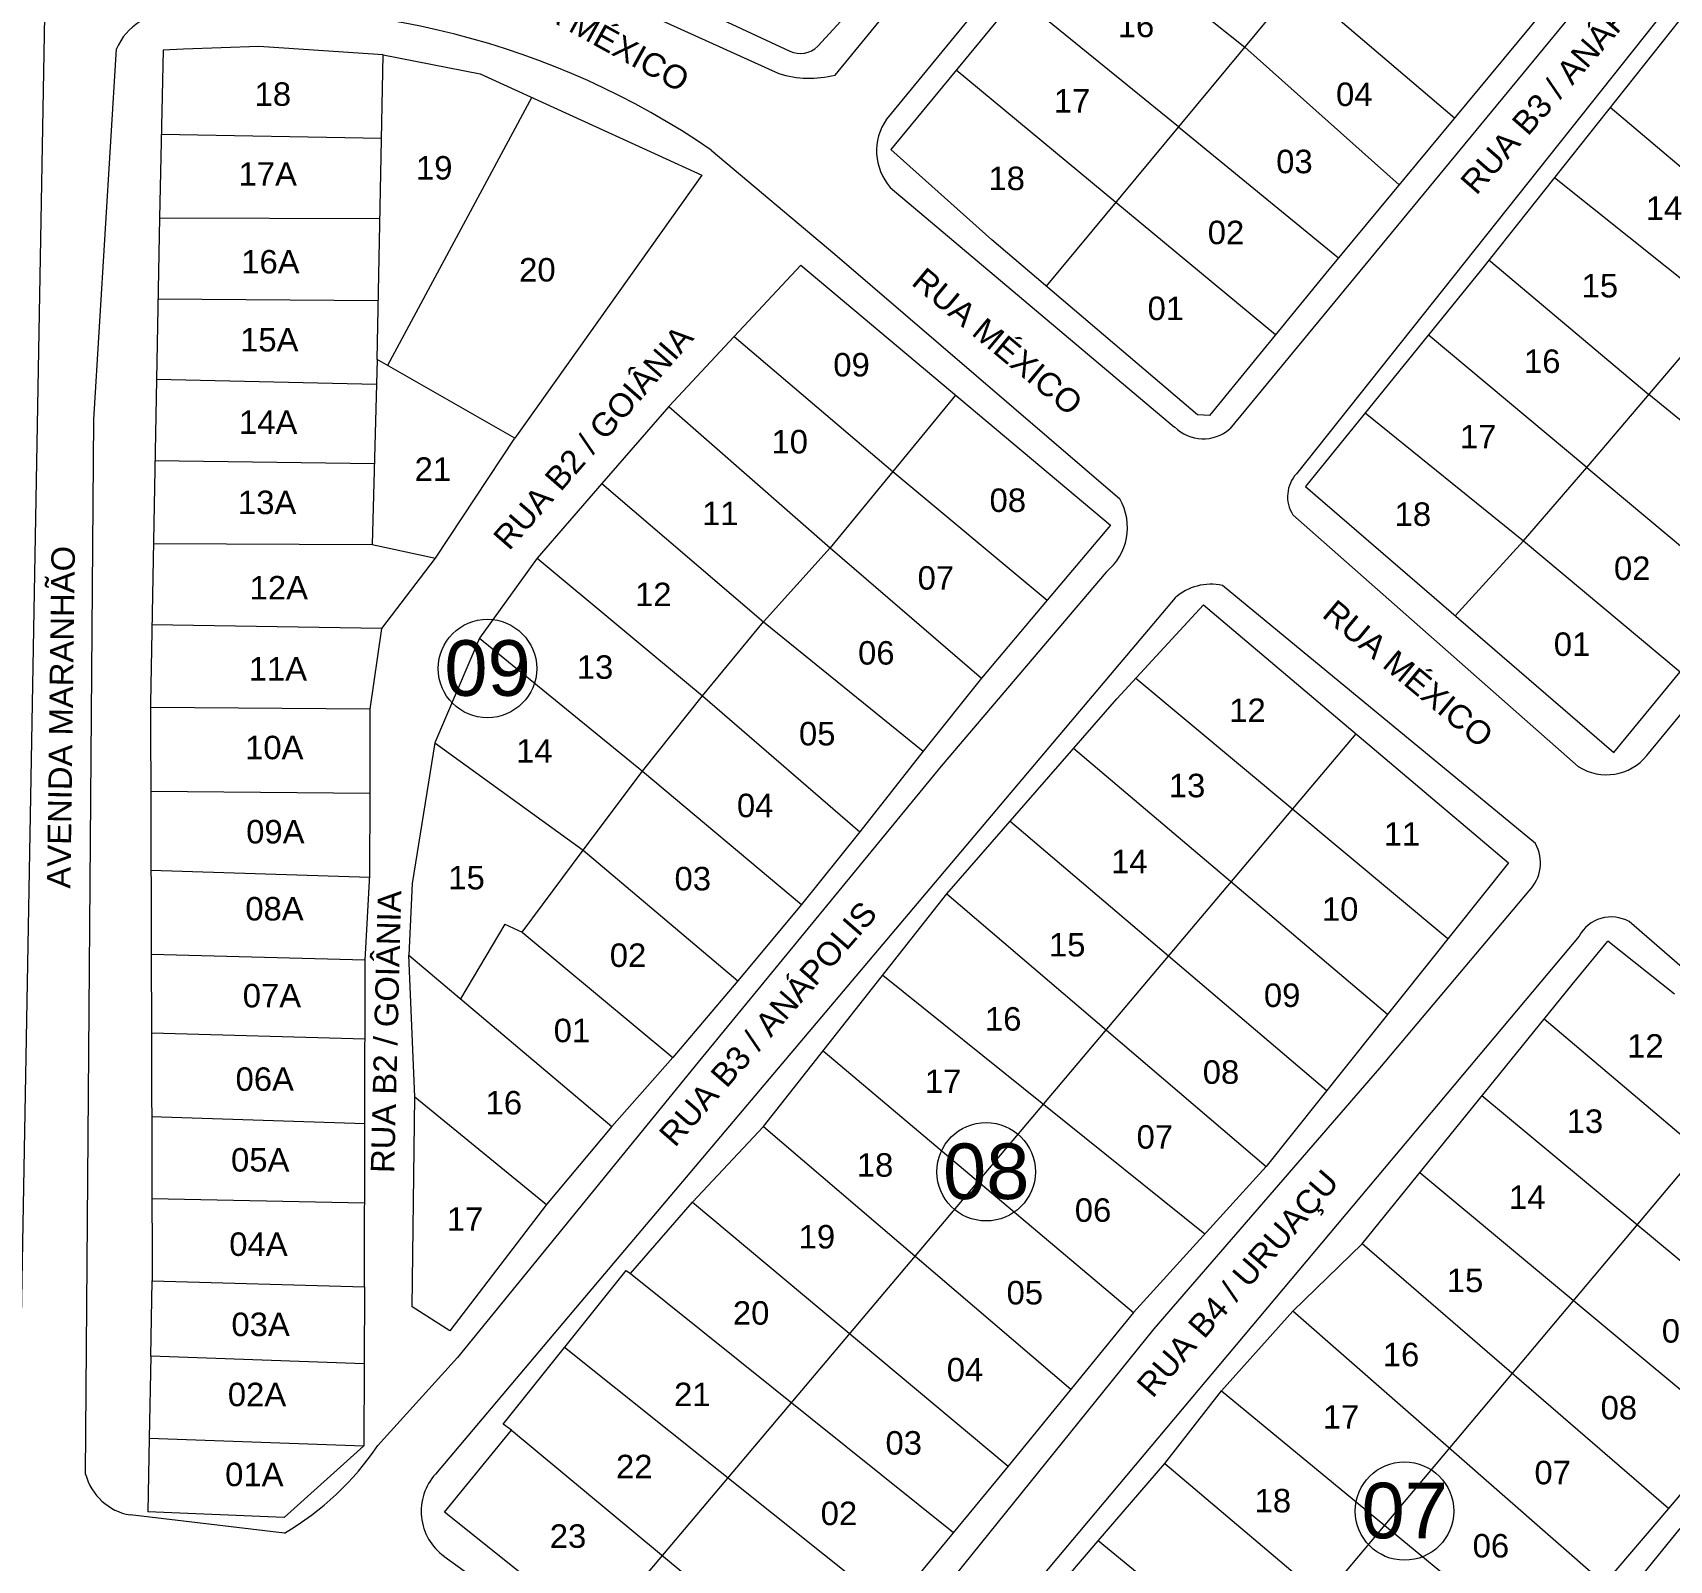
# Model space of a CAD drawing. Header units: metres. Extents: x 3808 to 8215, y 2374 to 6187.
# Drawn here: x 5423.2 to 5622.7, y 5235 to 5421.3 of the extents above; entities that cross this region are included whole.
import ezdxf

# ---------------------------------------------------------------- set-up
doc = ezdxf.new("R2010")
doc.units = ezdxf.units.M
doc.linetypes.add('CENTER', pattern=[2, 1.25, -0.25, 0.25, -0.25])
doc.linetypes.add('CONTINUO', pattern=[0])
for name, color, linetype in [('0 - Divisão rela', 7, 'CENTER'), ('0 - Meio Fio', 32, 'Continuous'), ('q', 9, 'CONTINUO'), ('vista', 7, 'Continuous')]:
    doc.layers.add(name, color=color, linetype=linetype)
doc.styles.add('pedro', font='arial.ttf', dxfattribs={"height": 3})

msp = doc.modelspace()

# ---------------------------------------------------------------- linework, layer by layer
at = {"layer": '0 - Divisão rela', "linetype": 'Continuous', "lineweight": 5}
for p, q in [((5546.821, 5390.402), (5615.745, 5473.559)), ((5572.675, 5461.473), (5527.85, 5407.078)), ((5634.824, 5457.135), (5581.251, 5392.464)), ((5644.568, 5448.768), (5599.832, 5392.464)), ((5475.859, 5437.569), (5515.539, 5419.089)), ((5551.239, 5435.461), (5570.99, 5419.563)), ((5577.384, 5427.277), (5596.565, 5410.951)), ((5523.632, 5424.746), (5518.93, 5419.684)), ((5562.931, 5409.839), (5543.274, 5425.795)), ((5439.153, 5419.2), (5438.684, 5398.731)), ((5441.614, 5419.293), (5439.153, 5419.2)), ((5450.803, 5419.638), (5441.614, 5419.293)), ((5465.968, 5418.641), (5450.803, 5419.638)), ((5465.229, 5381.469), (5465.968, 5418.641)), ((5465.968, 5418.641), (5477.806, 5416.318)), ((5570.99, 5419.563), (5589.796, 5402.78)), ((5477.806, 5416.318), (5499.475, 5406.391)), ((5555.282, 5400.61), (5535.831, 5416.764)), ((5484.081, 5413.443), (5466.51, 5380.736)), ((5615.551, 5412.247), (5635.597, 5395.25)), ((5438.918, 5408.966), (5465.765, 5408.445)), ((5562.931, 5409.839), (5582.41, 5393.863)), ((5499.475, 5406.391), (5504.803, 5403.95)), ((5527.85, 5407.078), (5540.148, 5396.075)), ((5504.803, 5403.95), (5482.034, 5371.859)), ((5608.742, 5403.677), (5628.997, 5387.491)), ((5574.719, 5384.467), (5555.282, 5400.61)), ((5438.684, 5398.731), (5437.598, 5339.541)), ((5438.684, 5398.731), (5465.571, 5398.669)), ((5565.243, 5374.74), (5540.148, 5396.075)), ((5612.673, 5368.3), (5635.597, 5395.25)), ((5516.883, 5392.955), (5508.759, 5384.271)), ((5516.883, 5392.955), (5554.609, 5361.247)), ((5581.251, 5392.464), (5566.678, 5374.624)), ((5599.832, 5392.464), (5578.374, 5365.994)), ((5600.76, 5393.631), (5620.238, 5377.193)), ((5615.963, 5333.529), (5664.093, 5392.097)), ((5438.503, 5388.858), (5465.372, 5388.659)), ((5508.759, 5384.271), (5500.786, 5375.748)), ((5508.759, 5384.271), (5528.107, 5367.804)), ((5612.673, 5368.3), (5593.362, 5384.483)), ((5465.229, 5381.469), (5464.636, 5358.905)), ((5482.034, 5371.859), (5465.229, 5381.469)), ((5438.323, 5379.079), (5465.15, 5378.462)), ((5535.746, 5377.101), (5520.469, 5358.507)), ((5639.161, 5361.758), (5620.238, 5377.193)), ((5500.786, 5375.748), (5492.635, 5366.341)), ((5500.786, 5375.748), (5520.469, 5358.507)), ((5566.678, 5374.624), (5565.243, 5374.74)), ((5585.648, 5374.966), (5604.951, 5359.344)), ((5472.357, 5357.223), (5482.034, 5371.859)), ((5438.141, 5369.136), (5464.895, 5368.771)), ((5604.951, 5359.344), (5612.673, 5368.3)), ((5612.673, 5368.3), (5631.542, 5352.486)), ((5492.635, 5366.341), (5484.735, 5357.223)), ((5492.635, 5366.341), (5512.322, 5349.491)), ((5528.107, 5367.804), (5546.91, 5352.12)), ((5578.374, 5365.994), (5615.963, 5333.529)), ((5554.609, 5361.247), (5546.91, 5352.12)), ((5437.956, 5359.023), (5464.636, 5358.905)), ((5464.636, 5358.905), (5472.357, 5357.223)), ((5512.322, 5349.491), (5520.469, 5358.507)), ((5520.469, 5358.507), (5538.902, 5342.6)), ((5596.654, 5350.206), (5604.951, 5359.344)), ((5604.951, 5359.344), (5624.051, 5343.371)), ((5465.79, 5348.672), (5472.357, 5357.223)), ((5484.735, 5357.223), (5477.709, 5347.488)), ((5484.735, 5357.223), (5504.875, 5340.441)), ((5546.91, 5352.12), (5538.902, 5342.6)), ((5555.401, 5340.104), (5565.981, 5351.555)), ((5565.981, 5351.555), (5603.149, 5320.096)), ((5465.79, 5348.672), (5437.774, 5349.132)), ((5464.382, 5338.826), (5465.79, 5348.672)), ((5504.875, 5340.441), (5512.322, 5349.491)), ((5512.322, 5349.491), (5531.806, 5333.688)), ((5477.709, 5347.488), (5472.278, 5334.712)), ((5477.709, 5347.488), (5497.582, 5331.28)), ((5538.902, 5342.6), (5531.806, 5333.688)), ((5595.752, 5310.829), (5557.693, 5342.585)), ((5497.582, 5331.28), (5504.875, 5340.441)), ((5504.875, 5340.441), (5524.05, 5323.858)), ((5437.598, 5339.541), (5437.805, 5269.127)), ((5464.382, 5338.826), (5437.6, 5339.026)), ((5464.397, 5328.566), (5464.382, 5338.826)), ((5534.683, 5316.321), (5555.401, 5340.104)), ((5472.278, 5334.712), (5469.495, 5317.569)), ((5472.278, 5334.712), (5490.364, 5321.621)), ((5491.972, 5226.125), (5584.565, 5335.825)), ((5531.806, 5333.688), (5524.05, 5323.858)), ((5588.372, 5301.583), (5550.107, 5334.027)), ((5490.364, 5321.621), (5497.582, 5331.28)), ((5497.582, 5331.28), (5516.962, 5314.999)), ((5437.63, 5328.831), (5464.397, 5328.566)), ((5464.348, 5318.638), (5464.397, 5328.566)), ((5542.389, 5325.168), (5580.975, 5292.315)), ((5524.05, 5323.858), (5516.962, 5314.999)), ((5482.914, 5311.651), (5490.364, 5321.621)), ((5490.364, 5321.621), (5509.181, 5305.688)), ((5437.658, 5319.186), (5464.333, 5318.358)), ((5463.792, 5308.207), (5464.348, 5318.638)), ((5603.149, 5320.096), (5573.595, 5283.07)), ((5469.495, 5317.569), (5469.089, 5308.835)), ((5516.962, 5314.999), (5509.181, 5305.688)), ((5512.341, 5287.952), (5534.683, 5316.321)), ((5534.683, 5316.321), (5573.595, 5283.07)), ((5480.779, 5312.593), (5475.398, 5303.505)), ((5480.779, 5312.593), (5482.914, 5311.651)), ((5482.914, 5311.651), (5501.258, 5296.351)), ((5610.909, 5305.267), (5615.252, 5310.518)), ((5623.36, 5304.063), (5615.252, 5310.518)), ((5463.792, 5308.207), (5437.688, 5308.915)), ((5469.806, 5291.542), (5469.089, 5308.835)), ((5469.089, 5308.835), (5493.842, 5287.927)), ((5463.681, 5268.379), (5463.792, 5308.207)), ((5526.864, 5306.394), (5566.116, 5274.84)), ((5509.181, 5305.688), (5501.258, 5296.351)), ((5585.288, 5273.613), (5610.909, 5305.267)), ((5645.636, 5268.685), (5607.477, 5301.027)), ((5437.716, 5299.366), (5463.765, 5298.622)), ((5519.602, 5297.171), (5557.411, 5265.26)), ((5501.258, 5296.351), (5493.842, 5287.927)), ((5549.193, 5193.074), (5634.473, 5294.551)), ((5469.501, 5265.948), (5469.806, 5291.542)), ((5469.806, 5291.542), (5485.868, 5278.44)), ((5638.174, 5259.783), (5599.908, 5291.676)), ((5437.746, 5289.165), (5463.736, 5288.293)), ((5493.842, 5287.927), (5485.868, 5278.44)), ((5503.672, 5278.703), (5512.341, 5287.952)), ((5512.341, 5287.952), (5549.788, 5255.886)), ((5573.595, 5283.07), (5557.411, 5265.26)), ((5592.324, 5282.305), (5630.407, 5250.574)), ((5437.775, 5279.165), (5463.709, 5278.626)), ((5485.868, 5278.44), (5474.076, 5263.002)), ((5496.123, 5270.013), (5503.672, 5278.703)), ((5503.672, 5278.703), (5542.165, 5246.513)), ((5576.85, 5265.409), (5585.288, 5273.613)), ((5622.641, 5241.366), (5585.288, 5273.613)), ((5437.63, 5259.933), (5437.805, 5269.127)), ((5437.805, 5269.127), (5463.681, 5268.379)), ((5480.575, 5251.64), (5495.572, 5270.381)), ((5495.572, 5270.381), (5496.123, 5270.013)), ((5496.123, 5270.013), (5535.481, 5238.428)), ((5463.681, 5268.379), (5463.655, 5259.002)), ((5474.076, 5263.002), (5469.501, 5265.948)), ((5557.411, 5265.26), (5542.165, 5246.513)), ((5568.153, 5255.689), (5576.85, 5265.409)), ((5614.804, 5232.147), (5576.85, 5265.409)), ((5488.074, 5261.01), (5527.846, 5229.272)), ((5437.63, 5259.933), (5437.441, 5249.934)), ((5463.655, 5259.002), (5437.63, 5259.933)), ((5463.655, 5259.002), (5463.627, 5249.002)), ((5638.174, 5259.783), (5622.641, 5241.366)), ((5561.239, 5246.837), (5568.153, 5255.689)), ((5568.153, 5255.689), (5607.402, 5223.343)), ((5473.442, 5240.888), (5481.602, 5250.907)), ((5481.602, 5250.907), (5480.575, 5251.64)), ((5481.602, 5250.907), (5519.28, 5219.613)), ((5437.441, 5249.934), (5437.27, 5240.936)), ((5437.441, 5249.934), (5463.627, 5249.002)), ((5463.627, 5249.002), (5453.881, 5240.255)), ((5542.165, 5246.513), (5528.796, 5230.343)), ((5553.133, 5237.395), (5561.239, 5246.837)), ((5561.239, 5246.837), (5599.893, 5214.173)), ((5453.881, 5240.255), (5437.27, 5240.936)), ((5491.972, 5226.125), (5473.442, 5240.888)), ((5622.641, 5241.366), (5614.804, 5232.147)), ((5545.316, 5228.289), (5553.133, 5237.395)), ((5592.48, 5205.123), (5553.133, 5237.395))]:
    msp.add_line(p, q, dxfattribs=at)
msp.add_arc((5516.837, 5421.65), 2.871, 243.12433, 316.80489, dxfattribs=at)
at = {"layer": '0 - Meio Fio', "linetype": 'Continuous', "lineweight": 5}
for p, q in [((5521.046, 5416.142), (5585.431, 5494.575)), ((5593.483, 5491.481), (5527.333, 5410.778)), ((5636.007, 5454.164), (5569.183, 5373.013)), ((5641.699, 5448.592), (5577.297, 5367.54)), ((5473.995, 5434.558), (5514.197, 5416.35)), ((5430.687, 5374.151), (5433.474, 5419.343)), ((5620.012, 5333.186), (5683.511, 5410.401)), ((5505.962, 5407.012), (5521.014, 5394.309)), ((5527.783, 5402.461), (5562.433, 5373.237)), ((5521.014, 5394.309), (5555.761, 5364.484)), ((5429.691, 5245.554), (5430.687, 5374.151)), ((5611.651, 5331.831), (5576.851, 5362.537)), ((5554.083, 5355.541), (5533.974, 5331.872)), ((5562.494, 5352.386), (5504.438, 5283.584)), ((5606.425, 5322.44), (5568.273, 5353.925)), ((5533.974, 5331.872), (5504.366, 5295.796)), ((5587.463, 5295.05), (5605.654, 5316.667)), ((5654.277, 5281.299), (5617.833, 5312.925)), ((5611.74, 5311.15), (5531.473, 5215.481)), ((5504.366, 5295.796), (5475.009, 5259.774)), ((5559.956, 5263.261), (5587.463, 5295.05)), ((5504.438, 5283.584), (5488.974, 5265.258)), ((5488.974, 5265.258), (5472.347, 5245.554)), ((5518.08, 5211.372), (5559.956, 5263.261)), ((5475.009, 5259.774), (5465.33, 5249.049)), ((5453.954, 5238.337), (5435.125, 5240.558)), ((5600.853, 5210.468), (5624.078, 5238.92)), ((5473.381, 5235.519), (5510.206, 5209.005))]:
    msp.add_line(p, q, dxfattribs=at)
for centre, radius, start, end in [((5450.599, 5326.147), 98.002, 55.60308, 95.92132), ((5439.908, 5416.691), 6.959, 85.21071, 157.60285), ((5517.988, 5428.368), 12.602, 252.48902, 284.03988), ((5532.832, 5406.905), 6.726, 144.84069, 221.35469), ((5565.929, 5376.748), 4.954, 225.12231, 311.06282), ((5580.32, 5364.749), 4.115, 137.28965, 212.52173), ((5549.685, 5360.995), 7.006, 308.88325, 29.86679), ((5566.899, 5347.468), 6.602, 77.98656, 131.85083), ((5615.074, 5337.184), 6.354, 237.3998, 321.00565), ((5602.1, 5320.079), 4.927, 316.16588, 28.6313), ((5615.658, 5309.046), 4.447, 60.71996, 151.77305), ((5435.718, 5269.099), 35.761, 300.66053, 325.89943), ((5436.278, 5247.265), 6.805, 194.56038, 260.24809), ((5477.4, 5241.004), 6.799, 137.99471, 233.77283)]:
    msp.add_arc(centre, radius, start, end, dxfattribs=at)
at = {"layer": 'q', "lineweight": 5}
msp.add_line((5428.372, 5629.504), (5405.671, 4365.473), dxfattribs=at)
at = {"layer": 'vista', "lineweight": 5}
for centre in [(5478.677, 5343.784), (5539.464, 5282.412), (5590.46, 5241.04)]:
    msp.add_circle(centre, 6, dxfattribs=at)

# ---------------------------------------------------------------- texts
at = {"layer": 'vista', "lineweight": 5, "style": 'pedro'}
for s, height, rotation, p in [('RUA B3 / ANÁPOLIS', 2.86398, 48.92602, (5599.212, 5401.4)), ('RUA MÉXICO', 2.864, 331.04261, (5480.036, 5426.24)), ('RUA MÉXICO', 2.864, 320.16905, (5530.219, 5390.684)), ('RUA B2 / GOIÂNIA', 2.86398, 48.92602, (5481.319, 5358.053)), ('AVENIDA MARANHÃO', 2.86398, 89.23936, (5427.848, 5316.93)), ('RUA MÉXICO', 2.864, 320.16905, (5580.273, 5350.174)), ('09', 6.7786, 360, (5473.425, 5340.456)), ('RUA B2 / GOIÂNIA', 2.86398, 88.55124, (5467.309, 5282.23)), ('RUA B3 / ANÁPOLIS', 2.86398, 48.92602, (5501.53, 5285.287)), ('08', 6.7786, 360, (5534.211, 5279.084)), ('RUA B4 / URUAÇU', 2.86398, 49.04473, (5559.755, 5254.693)), ('07', 6.7786, 360, (5585.215, 5237.711))]:
    msp.add_text(s, height=height, rotation=rotation, dxfattribs=at).set_placement(p)
for s, p in [('16', (5555.511, 5420.776)), ('18', (5450.295, 5412.402)), ('17', (5547.707, 5411.578)), ('04', (5582.118, 5412.378)), ('19', (5469.966, 5403.413)), ('03', (5574.82, 5404.183)), ('17A', (5448.337, 5402.662)), ('18', (5539.746, 5402.123)), ('14', (5619.873, 5398.495)), ('02', (5566.479, 5395.53)), ('16A', (5448.663, 5391.961)), ('20', (5482.538, 5390.978)), ('15', (5612.052, 5389.041)), ('01', (5559.145, 5386.271)), ('15A', (5448.526, 5382.45)), ('09', (5520.836, 5379.398)), ('16', (5605.024, 5379.829)), ('14A', (5448.39, 5372.394)), ('10', (5513.295, 5370.016)), ('17', (5597.22, 5370.631)), ('21', (5469.8, 5366.669)), ('13A', (5448.268, 5362.61)), ('08', (5539.883, 5362.875)), ('11', (5504.836, 5361.268)), ('18', (5589.259, 5361.176)), ('07', (5531.112, 5353.402)), ('02', (5615.992, 5354.582)), ('12A', (5449.689, 5352.205)), ('12', (5496.666, 5351.392)), ('06', (5523.854, 5344.264)), ('01', (5608.658, 5345.323)), ('11A', (5449.574, 5342.31)), ('13', (5489.567, 5342.529)), ('12', (5569.101, 5337.261)), ('05', (5516.649, 5334.408)), ('10A', (5449.136, 5332.721)), ('14', (5482.16, 5332.298)), ('13', (5561.733, 5328.084)), ('04', (5509.086, 5325.654)), ('09A', (5449.271, 5322.451)), ('11', (5587.929, 5322.177)), ('14', (5554.7, 5318.812)), ('15', (5473.906, 5316.851)), ('03', (5501.481, 5316.729)), ('08A', (5449.162, 5313.056)), ('10', (5580.395, 5313.026)), ('15', (5547.119, 5308.67)), ('02', (5493.588, 5307.391)), ('07A', (5448.848, 5302.459)), ('09', (5573.325, 5302.508)), ('16', (5539.319, 5299.627)), ('01', (5486.752, 5298.214)), ('12', (5617.599, 5296.328)), ('06A', (5447.972, 5292.285)), ('17', (5531.998, 5292.015)), ('08', (5565.871, 5293.141)), ('16', (5478.446, 5289.403)), ('13', (5610.231, 5287.151)), ('07', (5557.805, 5285.233)), ('05A', (5447.424, 5282.438)), ('18', (5523.696, 5281.811)), ('14', (5603.197, 5277.879)), ('06', (5550.271, 5276.311)), ('17', (5473.722, 5275.215)), ('04A', (5447.205, 5272.154)), ('19', (5516.612, 5273.059)), ('15', (5595.617, 5267.737)), ('05', (5541.955, 5266.237)), ('20', (5508.595, 5263.767)), ('03A', (5447.47, 5262.373)), ('09', (5621.823, 5261.574)), ('16', (5587.817, 5258.693)), ('04', (5534.663, 5256.85)), ('02A', (5447.031, 5253.826)), ('21', (5501.427, 5253.832)), ('08', (5614.369, 5252.208)), ('17', (5580.495, 5251.082)), ('03', (5527.197, 5247.923)), ('01A', (5446.702, 5244.074)), ('22', (5494.345, 5245.036)), ('07', (5606.303, 5244.3)), ('18', (5572.194, 5240.878)), ('02', (5519.297, 5239.323)), ('23', (5486.274, 5236.553)), ('06', (5598.768, 5235.377))]:
    msp.add_text(s, height=2.864, dxfattribs=at).set_placement(p)

doc.saveas('drawing.dxf')
